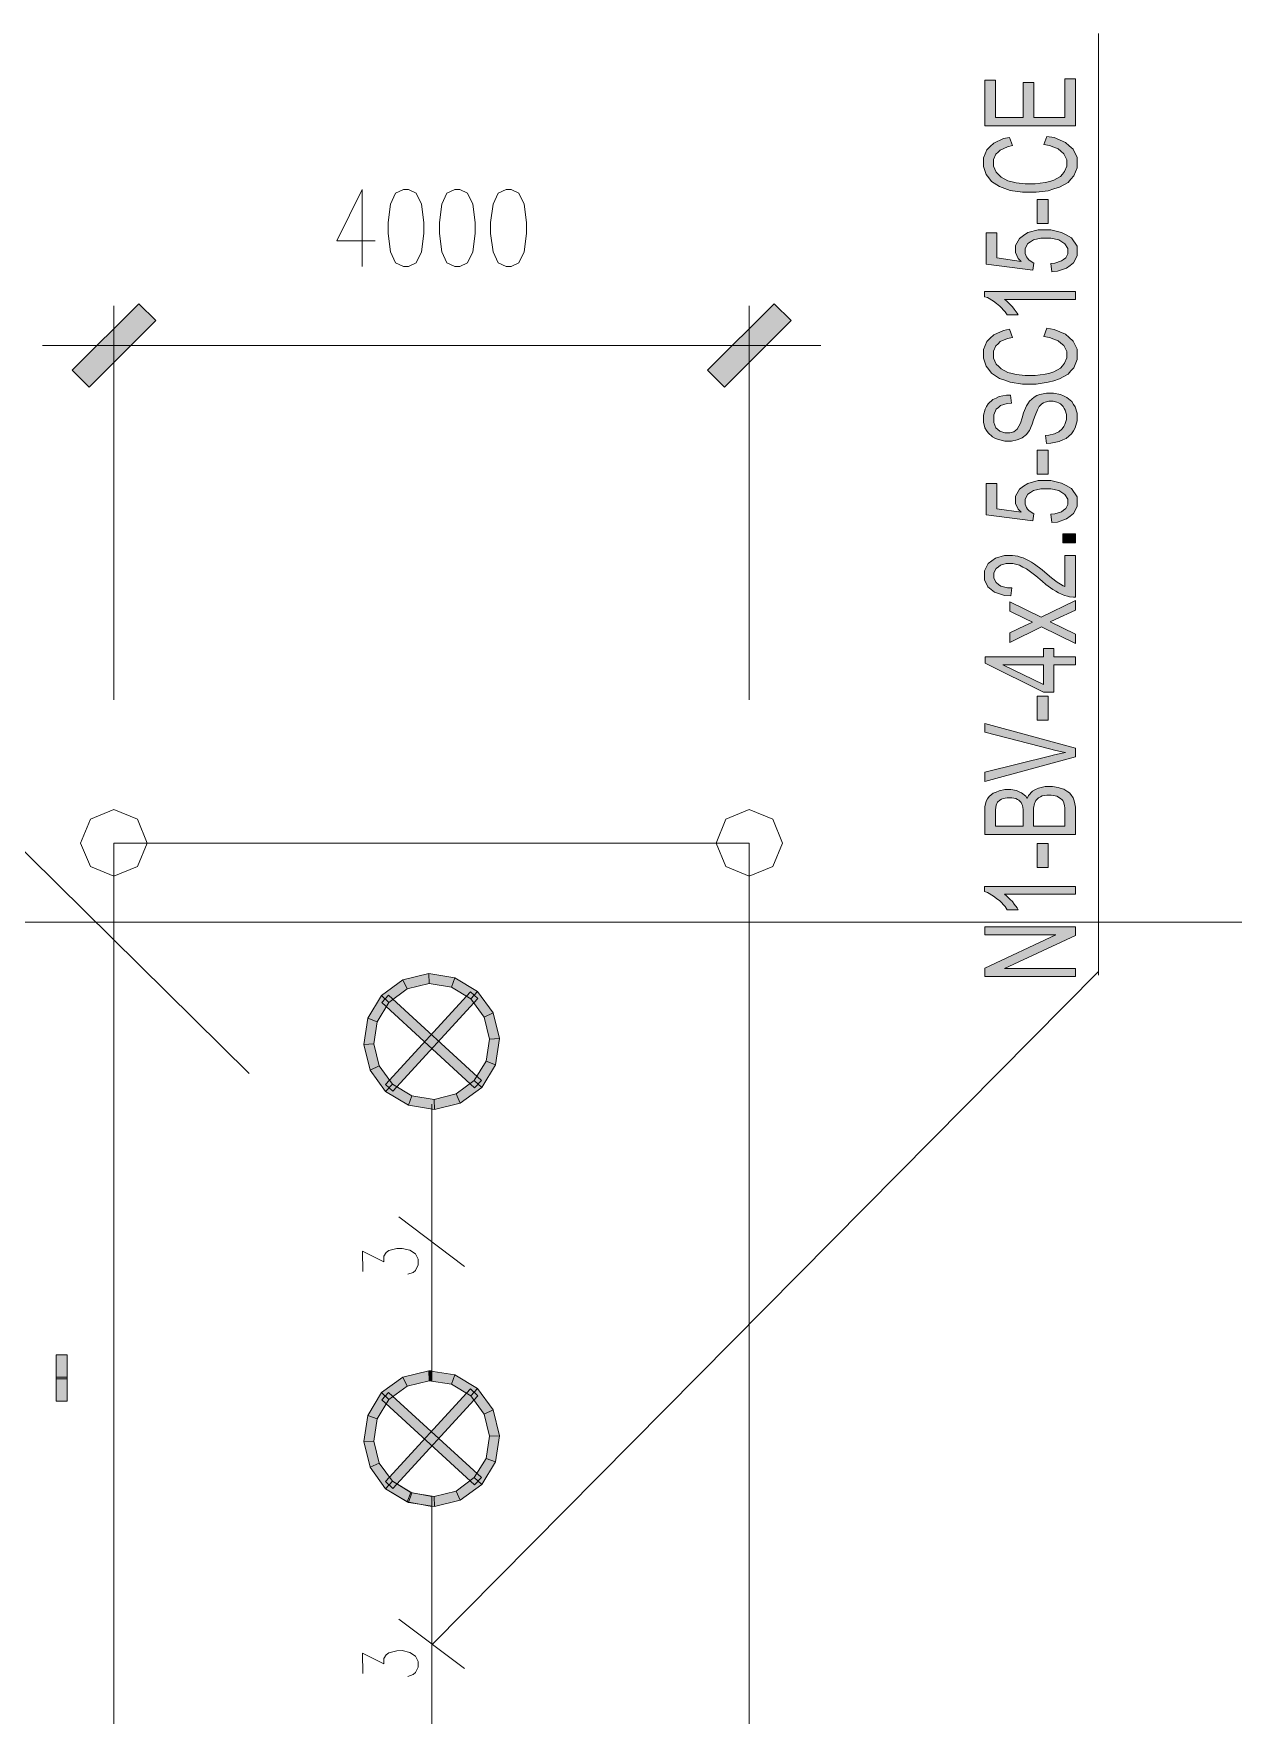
# Model space of a CAD drawing. Header units: millimetres. Extents: x 805 to 6044844, y 120 to 7887884.
# Drawn here: x 5968446 to 5975998, y 7861883 to 7872469 of the extents above; entities that cross this region are included whole.
import ezdxf

# ---------------------------------------------------------------- set-up
doc = ezdxf.new("R2010")
doc.units = ezdxf.units.MM

msp = doc.modelspace()

# ---------------------------------------------------------------- hatches: boundary and pattern name
h = msp.add_hatch(color=0)
h.dxf.hatch_style = 2
h.paths.add_polyline_path([(5975004, 7871888), (5974434, 7871888), (5974434, 7872176), (5974501, 7872176), (5974501, 7871941), (5974676, 7871941), (5974676, 7872162), (5974743, 7872162), (5974743, 7871941), (5974937, 7871941), (5974937, 7872185), (5975004, 7872185)])
h = msp.add_hatch(color=0)
h.dxf.hatch_style = 2
h.paths.add_polyline_path([(5974805, 7871770), (5974823, 7871822), (5974870, 7871814), (5974941, 7871784), (5974965, 7871763), (5974989, 7871741), (5975014, 7871689), (5975014, 7871657), (5975014, 7871625), (5974995, 7871573), (5974976, 7871552), (5974958, 7871532), (5974903, 7871502), (5974868, 7871491), (5974832, 7871480), (5974756, 7871470), (5974715, 7871470), (5974670, 7871470), (5974593, 7871482), (5974560, 7871494), (5974527, 7871506), (5974476, 7871539), (5974459, 7871561), (5974442, 7871583), (5974425, 7871632), (5974425, 7871658), (5974425, 7871688), (5974446, 7871738), (5974468, 7871759), (5974490, 7871779), (5974551, 7871808), (5974590, 7871815), (5974608, 7871764), (5974577, 7871757), (5974531, 7871736), (5974517, 7871723), (5974503, 7871710), (5974489, 7871677), (5974489, 7871657), (5974489, 7871634), (5974505, 7871596), (5974521, 7871580), (5974536, 7871565), (5974579, 7871543), (5974605, 7871537), (5974632, 7871530), (5974687, 7871524), (5974714, 7871524), (5974751, 7871524), (5974814, 7871532), (5974842, 7871539), (5974868, 7871546), (5974909, 7871569), (5974923, 7871585), (5974936, 7871601), (5974949, 7871635), (5974949, 7871653), (5974949, 7871675), (5974931, 7871713), (5974913, 7871728), (5974895, 7871743), (5974841, 7871764)])
h = msp.add_hatch(color=0)
h.dxf.hatch_style = 2
h.paths.add_polyline_path([(5974833, 7871274), (5974763, 7871274), (5974763, 7871424), (5974833, 7871424)])
h = msp.add_hatch(color=0)
h.dxf.hatch_style = 2
h.paths.add_polyline_path([(5974855, 7870970), (5974849, 7871021), (5974875, 7871024), (5974916, 7871038), (5974929, 7871048), (5974943, 7871058), (5974956, 7871083), (5974956, 7871098), (5974956, 7871116), (5974937, 7871146), (5974918, 7871158), (5974899, 7871170), (5974849, 7871182), (5974817, 7871182), (5974787, 7871182), (5974740, 7871171), (5974722, 7871159), (5974705, 7871147), (5974688, 7871116), (5974688, 7871097), (5974688, 7871085), (5974696, 7871064), (5974703, 7871055), (5974711, 7871045), (5974731, 7871030), (5974743, 7871025), (5974735, 7870979), (5974442, 7871018), (5974442, 7871215), (5974509, 7871215), (5974509, 7871057), (5974662, 7871035), (5974644, 7871053), (5974626, 7871091), (5974626, 7871111), (5974626, 7871136), (5974652, 7871180), (5974678, 7871199), (5974704, 7871216), (5974770, 7871234), (5974811, 7871234), (5974850, 7871234), (5974916, 7871218), (5974945, 7871203), (5974979, 7871184), (5975014, 7871131), (5975014, 7871098), (5975014, 7871071), (5974992, 7871026), (5974970, 7871009), (5974948, 7870992), (5974891, 7870973)])
h = msp.add_hatch(color=0)
h.dxf.hatch_style = 2
h.paths.add_polyline_path([(5975004, 7870845), (5975004, 7870795), (5974558, 7870795), (5974570, 7870787), (5974594, 7870764), (5974607, 7870749), (5974618, 7870735), (5974637, 7870709), (5974643, 7870698), (5974575, 7870698), (5974561, 7870718), (5974528, 7870754), (5974508, 7870770), (5974488, 7870785), (5974450, 7870807), (5974432, 7870813), (5974432, 7870845)])
h = msp.add_hatch(color=0)
h.dxf.hatch_style = 2
h.paths.add_polyline_path([(5969109, 7870769), (5969215, 7870663), (5968795, 7870243), (5968689, 7870350)])
h = msp.add_hatch(color=0)
h.dxf.hatch_style = 2
h.paths.add_polyline_path([(5972794, 7870243), (5972688, 7870350), (5973108, 7870769), (5973214, 7870663)])
h = msp.add_hatch(color=0)
h.dxf.hatch_style = 2
h.paths.add_polyline_path([(5974805, 7870563), (5974823, 7870615), (5974870, 7870607), (5974941, 7870577), (5974965, 7870556), (5974989, 7870534), (5975014, 7870482), (5975014, 7870450), (5975014, 7870418), (5974995, 7870366), (5974976, 7870346), (5974958, 7870325), (5974903, 7870295), (5974868, 7870284), (5974832, 7870274), (5974756, 7870263), (5974715, 7870263), (5974670, 7870263), (5974593, 7870275), (5974560, 7870287), (5974527, 7870299), (5974476, 7870332), (5974459, 7870354), (5974442, 7870376), (5974425, 7870425), (5974425, 7870451), (5974425, 7870481), (5974446, 7870531), (5974468, 7870552), (5974490, 7870572), (5974551, 7870601), (5974590, 7870609), (5974608, 7870557), (5974577, 7870550), (5974531, 7870530), (5974517, 7870516), (5974503, 7870503), (5974489, 7870470), (5974489, 7870450), (5974489, 7870427), (5974505, 7870389), (5974521, 7870373), (5974536, 7870358), (5974579, 7870336), (5974605, 7870330), (5974632, 7870324), (5974687, 7870317), (5974714, 7870317), (5974751, 7870317), (5974814, 7870325), (5974842, 7870332), (5974868, 7870339), (5974909, 7870362), (5974923, 7870378), (5974936, 7870394), (5974949, 7870428), (5974949, 7870446), (5974949, 7870468), (5974931, 7870506), (5974913, 7870521), (5974895, 7870536), (5974841, 7870557)])
h = msp.add_hatch(color=0)
h.dxf.hatch_style = 2
h.paths.add_polyline_path([(5974821, 7869889), (5974815, 7869939), (5974836, 7869941), (5974872, 7869949), (5974885, 7869956), (5974899, 7869962), (5974921, 7869982), (5974930, 7869995), (5974938, 7870009), (5974947, 7870040), (5974947, 7870056), (5974947, 7870072), (5974940, 7870098), (5974934, 7870110), (5974927, 7870121), (5974910, 7870139), (5974898, 7870144), (5974887, 7870150), (5974863, 7870155), (5974850, 7870155), (5974836, 7870155), (5974813, 7870150), (5974803, 7870144), (5974793, 7870139), (5974776, 7870121), (5974769, 7870109), (5974765, 7870100), (5974751, 7870065), (5974741, 7870037), (5974732, 7870010), (5974714, 7869971), (5974706, 7869960), (5974695, 7869946), (5974669, 7869925), (5974653, 7869918), (5974637, 7869911), (5974601, 7869904), (5974582, 7869904), (5974560, 7869904), (5974520, 7869913), (5974501, 7869921), (5974482, 7869930), (5974454, 7869955), (5974444, 7869971), (5974434, 7869988), (5974425, 7870024), (5974425, 7870044), (5974425, 7870067), (5974435, 7870105), (5974445, 7870122), (5974455, 7870139), (5974485, 7870165), (5974505, 7870175), (5974525, 7870184), (5974570, 7870193), (5974595, 7870194), (5974601, 7870143), (5974574, 7870141), (5974532, 7870127), (5974519, 7870116), (5974505, 7870104), (5974491, 7870069), (5974491, 7870046), (5974491, 7870022), (5974504, 7869987), (5974516, 7869977), (5974529, 7869966), (5974559, 7869955), (5974576, 7869955), (5974592, 7869955), (5974617, 7869963), (5974627, 7869970), (5974637, 7869978), (5974658, 7870017), (5974668, 7870050), (5974678, 7870082), (5974697, 7870126), (5974704, 7870138), (5974715, 7870155), (5974745, 7870181), (5974762, 7870190), (5974780, 7870198), (5974821, 7870206), (5974843, 7870206), (5974866, 7870206), (5974909, 7870197), (5974929, 7870188), (5974949, 7870179), (5974981, 7870153), (5974991, 7870135), (5975003, 7870119), (5975014, 7870080), (5975014, 7870059), (5975014, 7870032), (5975003, 7869987), (5974991, 7869968), (5974980, 7869950), (5974946, 7869921), (5974924, 7869911), (5974901, 7869901), (5974850, 7869890)])
h = msp.add_hatch(color=0)
h.dxf.hatch_style = 2
h.paths.add_polyline_path([(5974833, 7869696), (5974763, 7869696), (5974763, 7869846), (5974833, 7869846)])
h = msp.add_hatch(color=0)
h.dxf.hatch_style = 2
h.paths.add_polyline_path([(5974855, 7869392), (5974849, 7869443), (5974875, 7869446), (5974916, 7869459), (5974929, 7869469), (5974943, 7869480), (5974956, 7869505), (5974956, 7869520), (5974956, 7869538), (5974937, 7869568), (5974918, 7869580), (5974899, 7869592), (5974849, 7869604), (5974817, 7869604), (5974787, 7869604), (5974740, 7869592), (5974722, 7869580), (5974705, 7869569), (5974688, 7869538), (5974688, 7869519), (5974688, 7869507), (5974696, 7869485), (5974703, 7869476), (5974711, 7869467), (5974731, 7869452), (5974743, 7869446), (5974735, 7869401), (5974442, 7869439), (5974442, 7869637), (5974509, 7869637), (5974509, 7869478), (5974662, 7869457), (5974644, 7869475), (5974626, 7869512), (5974626, 7869532), (5974626, 7869558), (5974652, 7869602), (5974678, 7869620), (5974704, 7869638), (5974770, 7869656), (5974811, 7869656), (5974850, 7869656), (5974916, 7869640), (5974945, 7869624), (5974979, 7869605), (5975014, 7869553), (5975014, 7869520), (5975014, 7869492), (5974992, 7869448), (5974970, 7869431), (5974948, 7869414), (5974891, 7869394)])
h = msp.add_hatch(color=0)
h.dxf.hatch_style = 2
h.paths.add_polyline_path([(5975004, 7869264), (5974924, 7869264), (5974924, 7869320), (5975004, 7869320)])
h = msp.add_hatch(color=0)
h.dxf.hatch_style = 2
h.paths.add_polyline_path([(5974937, 7869184), (5975004, 7869184), (5975004, 7868921), (5974991, 7868921), (5974967, 7868924), (5974955, 7868927), (5974936, 7868932), (5974898, 7868948), (5974880, 7868959), (5974861, 7868970), (5974818, 7869002), (5974794, 7869023), (5974755, 7869055), (5974695, 7869099), (5974673, 7869111), (5974651, 7869122), (5974609, 7869133), (5974589, 7869133), (5974568, 7869133), (5974533, 7869123), (5974519, 7869113), (5974505, 7869102), (5974490, 7869075), (5974490, 7869058), (5974490, 7869041), (5974505, 7869013), (5974520, 7869002), (5974535, 7868991), (5974577, 7868980), (5974604, 7868980), (5974597, 7868930), (5974557, 7868933), (5974495, 7868952), (5974474, 7868969), (5974453, 7868986), (5974432, 7869031), (5974432, 7869059), (5974432, 7869088), (5974455, 7869134), (5974477, 7869151), (5974500, 7869167), (5974557, 7869184), (5974590, 7869184), (5974607, 7869184), (5974641, 7869179), (5974658, 7869174), (5974674, 7869169), (5974709, 7869153), (5974727, 7869141), (5974746, 7869130), (5974795, 7869093), (5974827, 7869066), (5974854, 7869044), (5974889, 7869016), (5974899, 7869009), (5974909, 7869004), (5974927, 7868993), (5974937, 7868989)])
h = msp.add_hatch(color=0)
h.dxf.hatch_style = 2
h.paths.add_polyline_path([(5975004, 7868629), (5974790, 7868735), (5974591, 7868637), (5974591, 7868698), (5974688, 7868744), (5974702, 7868750), (5974725, 7868760), (5974733, 7868764), (5974721, 7868770), (5974699, 7868780), (5974689, 7868785), (5974591, 7868833), (5974591, 7868892), (5974789, 7868795), (5975004, 7868900), (5975004, 7868840), (5974876, 7868780), (5974845, 7868766), (5975004, 7868689)])
h = msp.add_hatch(color=0)
h.paths.add_polyline_path([(5975004, 7868496), (5974868, 7868496), (5974868, 7868324), (5974804, 7868324), (5974435, 7868505), (5974435, 7868545), (5974804, 7868545), (5974804, 7868599), (5974868, 7868599), (5974868, 7868545), (5975004, 7868545)])
h.paths.add_polyline_path([(5974804, 7868496), (5974547, 7868496), (5974804, 7868371)])
h = msp.add_hatch(color=0)
h.dxf.hatch_style = 2
h.paths.add_polyline_path([(5974833, 7868148), (5974763, 7868148), (5974763, 7868298), (5974833, 7868298)])
h = msp.add_hatch(color=0)
h.dxf.hatch_style = 2
h.paths.add_polyline_path([(5975004, 7867916), (5974434, 7867762), (5974434, 7867819), (5974849, 7867922), (5974873, 7867929), (5974920, 7867939), (5974942, 7867943), (5974918, 7867948), (5974872, 7867959), (5974849, 7867965), (5974434, 7868072), (5974434, 7868126), (5975004, 7867970)])
h = msp.add_hatch(color=0)
h.paths.add_polyline_path([(5975004, 7867428), (5974434, 7867428), (5974434, 7867578), (5974434, 7867601), (5974443, 7867638), (5974451, 7867652), (5974460, 7867666), (5974487, 7867687), (5974505, 7867695), (5974523, 7867703), (5974560, 7867711), (5974580, 7867711), (5974598, 7867711), (5974633, 7867704), (5974649, 7867697), (5974665, 7867690), (5974691, 7867669), (5974701, 7867655), (5974709, 7867673), (5974734, 7867700), (5974753, 7867710), (5974771, 7867720), (5974814, 7867729), (5974839, 7867729), (5974859, 7867729), (5974896, 7867724), (5974914, 7867718), (5974931, 7867712), (5974957, 7867697), (5974967, 7867689), (5974976, 7867680), (5974990, 7867658), (5974995, 7867645), (5974999, 7867632), (5975004, 7867600), (5975004, 7867581)])
h.paths.add_polyline_path([(5974937, 7867481), (5974937, 7867581), (5974937, 7867594), (5974936, 7867611), (5974934, 7867617), (5974932, 7867626), (5974924, 7867641), (5974918, 7867647), (5974913, 7867653), (5974897, 7867663), (5974887, 7867668), (5974876, 7867671), (5974852, 7867675), (5974839, 7867675), (5974823, 7867675), (5974795, 7867670), (5974784, 7867664), (5974772, 7867658), (5974755, 7867642), (5974750, 7867632), (5974746, 7867622), (5974741, 7867593), (5974741, 7867574), (5974741, 7867481)])
h.paths.add_polyline_path([(5974674, 7867481), (5974674, 7867567), (5974674, 7867585), (5974670, 7867610), (5974667, 7867618), (5974663, 7867628), (5974648, 7867643), (5974639, 7867648), (5974629, 7867654), (5974604, 7867659), (5974589, 7867659), (5974575, 7867659), (5974550, 7867654), (5974539, 7867649), (5974528, 7867644), (5974513, 7867631), (5974509, 7867622), (5974506, 7867613), (5974501, 7867582), (5974501, 7867561), (5974501, 7867481)])
h = msp.add_hatch(color=0)
h.dxf.hatch_style = 2
h.paths.add_polyline_path([(5974833, 7867220), (5974763, 7867220), (5974763, 7867370), (5974833, 7867370)])
h = msp.add_hatch(color=0)
h.dxf.hatch_style = 2
h.paths.add_polyline_path([(5975004, 7867100), (5975004, 7867051), (5974558, 7867051), (5974570, 7867042), (5974594, 7867019), (5974607, 7867005), (5974618, 7866990), (5974637, 7866965), (5974643, 7866953), (5974575, 7866953), (5974561, 7866974), (5974528, 7867010), (5974508, 7867025), (5974488, 7867040), (5974450, 7867062), (5974432, 7867068), (5974432, 7867100)])
h = msp.add_hatch(color=0)
h.dxf.hatch_style = 2
h.paths.add_polyline_path([(5975004, 7866533), (5974434, 7866533), (5974434, 7866587), (5974881, 7866796), (5974434, 7866796), (5974434, 7866847), (5975004, 7866847), (5975004, 7866792), (5974557, 7866584), (5975004, 7866584)])
h = msp.add_hatch(color=0)
h.dxf.hatch_style = 2
h.paths.add_polyline_path([(5970771, 7866512), (5970636, 7866413), (5970683, 7866371), (5970798, 7866455)])
h = msp.add_hatch(color=0)
h.dxf.hatch_style = 2
h.paths.add_polyline_path([(5970933, 7866552), (5970771, 7866512), (5970798, 7866455), (5970936, 7866489)])
h = msp.add_hatch(color=0)
h.dxf.hatch_style = 2
h.paths.add_polyline_path([(5971098, 7866526), (5970933, 7866552), (5970936, 7866489), (5971076, 7866467)])
h = msp.add_hatch(color=0)
h.dxf.hatch_style = 2
h.paths.add_polyline_path([(5971240, 7866440), (5971098, 7866526), (5971076, 7866467), (5971198, 7866393)])
h = msp.add_hatch(color=0)
h.dxf.hatch_style = 2
h.paths.add_polyline_path([(5970636, 7866413), (5970550, 7866271), (5970609, 7866249), (5970683, 7866371)])
h = msp.add_hatch(color=0)
h.dxf.hatch_style = 2
h.paths.add_polyline_path([(5970638, 7866369), (5970681, 7866416), (5971265, 7865880), (5971222, 7865833)])
h = msp.add_hatch(color=0)
h.dxf.hatch_style = 2
h.paths.add_polyline_path([(5970708, 7865811), (5970661, 7865854), (5971196, 7866438), (5971243, 7866395)])
h = msp.add_hatch(color=0)
h.dxf.hatch_style = 2
h.paths.add_polyline_path([(5971339, 7866305), (5971240, 7866440), (5971198, 7866393), (5971282, 7866278)])
h = msp.add_hatch(color=0)
h.dxf.hatch_style = 2
h.paths.add_polyline_path([(5970550, 7866271), (5970525, 7866106), (5970588, 7866109), (5970609, 7866249)])
h = msp.add_hatch(color=0)
h.dxf.hatch_style = 2
h.paths.add_polyline_path([(5971379, 7866143), (5971339, 7866305), (5971282, 7866278), (5971316, 7866140)])
h = msp.add_hatch(color=0)
h.dxf.hatch_style = 2
h.paths.add_polyline_path([(5971354, 7865978), (5971379, 7866143), (5971316, 7866140), (5971294, 7866000)])
h = msp.add_hatch(color=0)
h.dxf.hatch_style = 2
h.paths.add_polyline_path([(5970525, 7866106), (5970564, 7865944), (5970621, 7865971), (5970588, 7866109)])
h = msp.add_hatch(color=0)
h.dxf.hatch_style = 2
h.paths.add_polyline_path([(5970564, 7865944), (5970662, 7865809), (5970705, 7865856), (5970621, 7865971)])
h = msp.add_hatch(color=0)
h.dxf.hatch_style = 2
h.paths.add_polyline_path([(5971267, 7865835), (5971354, 7865978), (5971294, 7866000), (5971220, 7865878)])
h = msp.add_hatch(color=0)
h.dxf.hatch_style = 2
h.paths.add_polyline_path([(5970662, 7865809), (5970805, 7865723), (5970827, 7865782), (5970705, 7865856)])
h = msp.add_hatch(color=0)
h.dxf.hatch_style = 2
h.paths.add_polyline_path([(5971132, 7865737), (5971267, 7865835), (5971220, 7865878), (5971106, 7865794)])
h = msp.add_hatch(color=0)
h.dxf.hatch_style = 2
h.paths.add_polyline_path([(5970805, 7865723), (5970970, 7865697), (5970967, 7865760), (5970827, 7865782)])
h = msp.add_hatch(color=0)
h.dxf.hatch_style = 2
h.paths.add_polyline_path([(5970970, 7865697), (5971132, 7865737), (5971106, 7865794), (5970967, 7865760)])
h = msp.add_hatch(color=0)
h.dxf.hatch_style = 2
h.paths.add_polyline_path([(5968658, 7864002), (5968588, 7864002), (5968588, 7864152), (5968658, 7864152)])
h = msp.add_hatch(color=0)
h.dxf.hatch_style = 2
h.paths.add_polyline_path([(5970933, 7864052), (5970771, 7864012), (5970798, 7863955), (5970936, 7863989)])
h = msp.add_hatch(color=0)
h.dxf.hatch_style = 2
h.paths.add_polyline_path([(5970933, 7864052), (5970771, 7864012), (5970798, 7863955), (5970936, 7863989)])
h = msp.add_hatch(color=0)
h.dxf.hatch_style = 2
h.paths.add_polyline_path([(5970951, 7864053), (5970933, 7864052), (5970936, 7863989), (5970952, 7863989)])
h = msp.add_hatch(color=0)
h.dxf.hatch_style = 2
h.paths.add_polyline_path([(5971098, 7864027), (5970933, 7864052), (5970936, 7863989), (5971076, 7863967)])
h = msp.add_hatch(color=0)
h.dxf.hatch_style = 2
h.paths.add_polyline_path([(5971240, 7863940), (5971098, 7864027), (5971076, 7863967), (5971198, 7863893)])
h = msp.add_hatch(color=0)
h.dxf.hatch_style = 2
h.paths.add_polyline_path([(5968658, 7863861), (5968588, 7863861), (5968588, 7864012), (5968658, 7864012)])
h = msp.add_hatch(color=0)
h.dxf.hatch_style = 2
h.paths.add_polyline_path([(5970771, 7864012), (5970636, 7863914), (5970683, 7863871), (5970798, 7863955)])
h = msp.add_hatch(color=0)
h.dxf.hatch_style = 2
h.paths.add_polyline_path([(5970771, 7864012), (5970636, 7863914), (5970683, 7863871), (5970798, 7863955)])
h = msp.add_hatch(color=0)
h.dxf.hatch_style = 2
h.paths.add_polyline_path([(5970708, 7863311), (5970661, 7863354), (5971196, 7863938), (5971243, 7863895)])
h = msp.add_hatch(color=0)
h.dxf.hatch_style = 2
h.paths.add_polyline_path([(5971339, 7863805), (5971240, 7863940), (5971198, 7863893), (5971282, 7863778)])
h = msp.add_hatch(color=0)
h.dxf.hatch_style = 2
h.paths.add_polyline_path([(5970636, 7863914), (5970550, 7863771), (5970609, 7863749), (5970683, 7863871)])
h = msp.add_hatch(color=0)
h.dxf.hatch_style = 2
h.paths.add_polyline_path([(5970636, 7863914), (5970550, 7863771), (5970609, 7863749), (5970683, 7863871)])
h = msp.add_hatch(color=0)
h.dxf.hatch_style = 2
h.paths.add_polyline_path([(5970638, 7863869), (5970681, 7863916), (5971265, 7863380), (5971222, 7863333)])
h = msp.add_hatch(color=0)
h.dxf.hatch_style = 2
h.paths.add_polyline_path([(5970550, 7863771), (5970525, 7863606), (5970588, 7863609), (5970609, 7863749)])
h = msp.add_hatch(color=0)
h.dxf.hatch_style = 2
h.paths.add_polyline_path([(5970550, 7863771), (5970525, 7863606), (5970588, 7863609), (5970609, 7863749)])
h = msp.add_hatch(color=0)
h.dxf.hatch_style = 2
h.paths.add_polyline_path([(5971379, 7863643), (5971339, 7863805), (5971282, 7863778), (5971316, 7863640)])
h = msp.add_hatch(color=0)
h.dxf.hatch_style = 2
h.paths.add_polyline_path([(5970525, 7863606), (5970564, 7863444), (5970621, 7863471), (5970588, 7863609)])
h = msp.add_hatch(color=0)
h.dxf.hatch_style = 2
h.paths.add_polyline_path([(5970525, 7863606), (5970564, 7863444), (5970621, 7863471), (5970588, 7863609)])
h = msp.add_hatch(color=0)
h.dxf.hatch_style = 2
h.paths.add_polyline_path([(5971354, 7863478), (5971379, 7863643), (5971316, 7863640), (5971294, 7863500)])
h = msp.add_hatch(color=0)
h.dxf.hatch_style = 2
h.paths.add_polyline_path([(5971267, 7863336), (5971354, 7863478), (5971294, 7863500), (5971220, 7863379)])
h = msp.add_hatch(color=0)
h.dxf.hatch_style = 2
h.paths.add_polyline_path([(5970564, 7863444), (5970662, 7863309), (5970705, 7863356), (5970621, 7863471)])
h = msp.add_hatch(color=0)
h.dxf.hatch_style = 2
h.paths.add_polyline_path([(5970564, 7863444), (5970662, 7863309), (5970705, 7863356), (5970621, 7863471)])
h = msp.add_hatch(color=0)
h.dxf.hatch_style = 2
h.paths.add_polyline_path([(5970662, 7863309), (5970797, 7863226), (5970820, 7863285), (5970705, 7863356)])
h = msp.add_hatch(color=0)
h.dxf.hatch_style = 2
h.paths.add_polyline_path([(5970662, 7863309), (5970805, 7863223), (5970827, 7863283), (5970705, 7863356)])
h = msp.add_hatch(color=0)
h.dxf.hatch_style = 2
h.paths.add_polyline_path([(5970797, 7863226), (5970952, 7863197), (5970952, 7863261), (5970820, 7863285)])
h = msp.add_hatch(color=0)
h.dxf.hatch_style = 2
h.paths.add_polyline_path([(5970805, 7863223), (5970970, 7863197), (5970967, 7863261), (5970827, 7863283)])
h = msp.add_hatch(color=0)
h.dxf.hatch_style = 2
h.paths.add_polyline_path([(5970970, 7863197), (5971132, 7863237), (5971106, 7863294), (5970967, 7863261)])
h = msp.add_hatch(color=0)
h.dxf.hatch_style = 2
h.paths.add_polyline_path([(5971132, 7863237), (5971267, 7863336), (5971220, 7863379), (5971106, 7863294)])

# ---------------------------------------------------------------- linework, layer by layer
at = {"color": 0, "lineweight": 0}
for points in [[(5975149, 7866541), (5975149, 7872469)], [(5970515, 7871487), (5970354, 7871164), (5970596, 7871164)], [(5970515, 7871487), (5970515, 7871003)], [(5968952, 7868275), (5968952, 7870756)], [(5972951, 7868275), (5972951, 7870756)], [(5969402, 7870506), (5968502, 7870506)], [(5968955, 7870506), (5972948, 7870506)], [(5972501, 7870506), (5973401, 7870506)], [(5966863, 7868824), (5969803, 7865924)], [(5968952, 7857375), (5968952, 7867374)], [(5968952, 7867374), (5972951, 7867374)], [(5972951, 7867374), (5972951, 7857375)], [(5966879, 7866875), (5977743, 7866875)], [(5975149, 7866565), (5970952, 7862327)], [(5970952, 7864021), (5970952, 7865729)], [(5970745, 7865021), (5971158, 7864709)], [(5970519, 7864677), (5970517, 7864805), (5970651, 7864738), (5970650, 7864773), (5970666, 7864796), (5970683, 7864808), (5970732, 7864821), (5970766, 7864821), (5970815, 7864810), (5970849, 7864788), (5970866, 7864754), (5970867, 7864719), (5970851, 7864683), (5970835, 7864671), (5970801, 7864659)], [(5970952, 7861457), (5970952, 7863229)], [(5970745, 7862489), (5971158, 7862177)], [(5970519, 7862146), (5970517, 7862274), (5970651, 7862206), (5970650, 7862241), (5970666, 7862264), (5970683, 7862277), (5970732, 7862289), (5970766, 7862290), (5970815, 7862279), (5970849, 7862256), (5970866, 7862221), (5970867, 7862187), (5970851, 7862152), (5970835, 7862140), (5970801, 7862128)]]:
    msp.add_lwpolyline(points, dxfattribs=at)
for points in [[(5975004, 7871888), (5974434, 7871888), (5974434, 7872176), (5974501, 7872176), (5974501, 7871941), (5974676, 7871941), (5974676, 7872162), (5974743, 7872162), (5974743, 7871941), (5974937, 7871941), (5974937, 7872185), (5975004, 7872185)], [(5974805, 7871770), (5974823, 7871822), (5974870, 7871814), (5974941, 7871784), (5974965, 7871763), (5974989, 7871741), (5975014, 7871689), (5975014, 7871657), (5975014, 7871625), (5974995, 7871573), (5974976, 7871552), (5974958, 7871532), (5974903, 7871502), (5974868, 7871491), (5974832, 7871480), (5974756, 7871470), (5974715, 7871470), (5974670, 7871470), (5974593, 7871482), (5974560, 7871494), (5974527, 7871506), (5974476, 7871539), (5974459, 7871561), (5974442, 7871583), (5974425, 7871632), (5974425, 7871658), (5974425, 7871688), (5974446, 7871738), (5974468, 7871759), (5974490, 7871779), (5974551, 7871808), (5974590, 7871815), (5974608, 7871764), (5974577, 7871757), (5974531, 7871736), (5974517, 7871723), (5974503, 7871710), (5974489, 7871677), (5974489, 7871657), (5974489, 7871634), (5974505, 7871596), (5974521, 7871580), (5974536, 7871565), (5974579, 7871543), (5974605, 7871537), (5974632, 7871530), (5974687, 7871524), (5974714, 7871524), (5974751, 7871524), (5974814, 7871532), (5974842, 7871539), (5974868, 7871546), (5974909, 7871569), (5974923, 7871585), (5974936, 7871601), (5974949, 7871635), (5974949, 7871653), (5974949, 7871675), (5974931, 7871713), (5974913, 7871728), (5974895, 7871743), (5974841, 7871764)], [(5970774, 7871487), (5970725, 7871464), (5970693, 7871395), (5970677, 7871280), (5970677, 7871210), (5970693, 7871095), (5970725, 7871026), (5970774, 7871003), (5970806, 7871003), (5970855, 7871026), (5970887, 7871095), (5970903, 7871210), (5970903, 7871280), (5970887, 7871395), (5970855, 7871464), (5970806, 7871487)], [(5971097, 7871487), (5971048, 7871464), (5971016, 7871395), (5971000, 7871280), (5971000, 7871210), (5971016, 7871095), (5971048, 7871026), (5971097, 7871003), (5971129, 7871003), (5971178, 7871026), (5971210, 7871095), (5971226, 7871210), (5971226, 7871280), (5971210, 7871395), (5971178, 7871464), (5971129, 7871487)], [(5971420, 7871487), (5971371, 7871464), (5971339, 7871395), (5971323, 7871280), (5971323, 7871210), (5971339, 7871095), (5971371, 7871026), (5971420, 7871003), (5971452, 7871003), (5971501, 7871026), (5971533, 7871095), (5971549, 7871210), (5971549, 7871280), (5971533, 7871395), (5971501, 7871464), (5971452, 7871487)], [(5974833, 7871274), (5974763, 7871274), (5974763, 7871424), (5974833, 7871424)], [(5974855, 7870970), (5974849, 7871021), (5974875, 7871024), (5974916, 7871038), (5974929, 7871048), (5974943, 7871058), (5974956, 7871083), (5974956, 7871098), (5974956, 7871116), (5974937, 7871146), (5974918, 7871158), (5974899, 7871170), (5974849, 7871182), (5974817, 7871182), (5974787, 7871182), (5974740, 7871171), (5974722, 7871159), (5974705, 7871147), (5974688, 7871116), (5974688, 7871097), (5974688, 7871085), (5974696, 7871064), (5974703, 7871055), (5974711, 7871045), (5974731, 7871030), (5974743, 7871025), (5974735, 7870979), (5974442, 7871018), (5974442, 7871215), (5974509, 7871215), (5974509, 7871057), (5974662, 7871035), (5974644, 7871053), (5974626, 7871091), (5974626, 7871111), (5974626, 7871136), (5974652, 7871180), (5974678, 7871199), (5974704, 7871216), (5974770, 7871234), (5974811, 7871234), (5974850, 7871234), (5974916, 7871218), (5974945, 7871203), (5974979, 7871184), (5975014, 7871131), (5975014, 7871098), (5975014, 7871071), (5974992, 7871026), (5974970, 7871009), (5974948, 7870992), (5974891, 7870973)], [(5975004, 7870845), (5975004, 7870795), (5974558, 7870795), (5974570, 7870787), (5974594, 7870764), (5974607, 7870749), (5974618, 7870735), (5974637, 7870709), (5974643, 7870698), (5974575, 7870698), (5974561, 7870718), (5974528, 7870754), (5974508, 7870770), (5974488, 7870785), (5974450, 7870807), (5974432, 7870813), (5974432, 7870845)], [(5969109, 7870769), (5969215, 7870663), (5968795, 7870243), (5968689, 7870350)], [(5972794, 7870243), (5972688, 7870350), (5973108, 7870769), (5973214, 7870663)], [(5974805, 7870563), (5974823, 7870615), (5974870, 7870607), (5974941, 7870577), (5974965, 7870556), (5974989, 7870534), (5975014, 7870482), (5975014, 7870450), (5975014, 7870418), (5974995, 7870366), (5974976, 7870346), (5974958, 7870325), (5974903, 7870295), (5974868, 7870284), (5974832, 7870274), (5974756, 7870263), (5974715, 7870263), (5974670, 7870263), (5974593, 7870275), (5974560, 7870287), (5974527, 7870299), (5974476, 7870332), (5974459, 7870354), (5974442, 7870376), (5974425, 7870425), (5974425, 7870451), (5974425, 7870481), (5974446, 7870531), (5974468, 7870552), (5974490, 7870572), (5974551, 7870601), (5974590, 7870609), (5974608, 7870557), (5974577, 7870550), (5974531, 7870530), (5974517, 7870516), (5974503, 7870503), (5974489, 7870470), (5974489, 7870450), (5974489, 7870427), (5974505, 7870389), (5974521, 7870373), (5974536, 7870358), (5974579, 7870336), (5974605, 7870330), (5974632, 7870324), (5974687, 7870317), (5974714, 7870317), (5974751, 7870317), (5974814, 7870325), (5974842, 7870332), (5974868, 7870339), (5974909, 7870362), (5974923, 7870378), (5974936, 7870394), (5974949, 7870428), (5974949, 7870446), (5974949, 7870468), (5974931, 7870506), (5974913, 7870521), (5974895, 7870536), (5974841, 7870557)], [(5974821, 7869889), (5974815, 7869939), (5974836, 7869941), (5974872, 7869949), (5974885, 7869956), (5974899, 7869962), (5974921, 7869982), (5974930, 7869995), (5974938, 7870009), (5974947, 7870040), (5974947, 7870056), (5974947, 7870072), (5974940, 7870098), (5974934, 7870110), (5974927, 7870121), (5974910, 7870139), (5974898, 7870144), (5974887, 7870150), (5974863, 7870155), (5974850, 7870155), (5974836, 7870155), (5974813, 7870150), (5974803, 7870144), (5974793, 7870139), (5974776, 7870121), (5974769, 7870109), (5974765, 7870100), (5974751, 7870065), (5974741, 7870037), (5974732, 7870010), (5974714, 7869971), (5974706, 7869960), (5974695, 7869946), (5974669, 7869925), (5974653, 7869918), (5974637, 7869911), (5974601, 7869904), (5974582, 7869904), (5974560, 7869904), (5974520, 7869913), (5974501, 7869921), (5974482, 7869930), (5974454, 7869955), (5974444, 7869971), (5974434, 7869988), (5974425, 7870024), (5974425, 7870044), (5974425, 7870067), (5974435, 7870105), (5974445, 7870122), (5974455, 7870139), (5974485, 7870165), (5974505, 7870175), (5974525, 7870184), (5974570, 7870193), (5974595, 7870194), (5974601, 7870143), (5974574, 7870141), (5974532, 7870127), (5974519, 7870116), (5974505, 7870104), (5974491, 7870069), (5974491, 7870046), (5974491, 7870022), (5974504, 7869987), (5974516, 7869977), (5974529, 7869966), (5974559, 7869955), (5974576, 7869955), (5974592, 7869955), (5974617, 7869963), (5974627, 7869970), (5974637, 7869978), (5974658, 7870017), (5974668, 7870050), (5974678, 7870082), (5974697, 7870126), (5974704, 7870138), (5974715, 7870155), (5974745, 7870181), (5974762, 7870190), (5974780, 7870198), (5974821, 7870206), (5974843, 7870206), (5974866, 7870206), (5974909, 7870197), (5974929, 7870188), (5974949, 7870179), (5974981, 7870153), (5974991, 7870135), (5975003, 7870119), (5975014, 7870080), (5975014, 7870059), (5975014, 7870032), (5975003, 7869987), (5974991, 7869968), (5974980, 7869950), (5974946, 7869921), (5974924, 7869911), (5974901, 7869901), (5974850, 7869890)], [(5974833, 7869696), (5974763, 7869696), (5974763, 7869846), (5974833, 7869846)], [(5974855, 7869392), (5974849, 7869443), (5974875, 7869446), (5974916, 7869459), (5974929, 7869469), (5974943, 7869480), (5974956, 7869505), (5974956, 7869520), (5974956, 7869538), (5974937, 7869568), (5974918, 7869580), (5974899, 7869592), (5974849, 7869604), (5974817, 7869604), (5974787, 7869604), (5974740, 7869592), (5974722, 7869580), (5974705, 7869569), (5974688, 7869538), (5974688, 7869519), (5974688, 7869507), (5974696, 7869485), (5974703, 7869476), (5974711, 7869467), (5974731, 7869452), (5974743, 7869446), (5974735, 7869401), (5974442, 7869439), (5974442, 7869637), (5974509, 7869637), (5974509, 7869478), (5974662, 7869457), (5974644, 7869475), (5974626, 7869512), (5974626, 7869532), (5974626, 7869558), (5974652, 7869602), (5974678, 7869620), (5974704, 7869638), (5974770, 7869656), (5974811, 7869656), (5974850, 7869656), (5974916, 7869640), (5974945, 7869624), (5974979, 7869605), (5975014, 7869553), (5975014, 7869520), (5975014, 7869492), (5974992, 7869448), (5974970, 7869431), (5974948, 7869414), (5974891, 7869394)], [(5975004, 7869264), (5974924, 7869264), (5974924, 7869320), (5975004, 7869320)], [(5974937, 7869184), (5975004, 7869184), (5975004, 7868921), (5974991, 7868921), (5974967, 7868924), (5974955, 7868927), (5974936, 7868932), (5974898, 7868948), (5974880, 7868959), (5974861, 7868970), (5974818, 7869002), (5974794, 7869023), (5974755, 7869055), (5974695, 7869099), (5974673, 7869111), (5974651, 7869122), (5974609, 7869133), (5974589, 7869133), (5974568, 7869133), (5974533, 7869123), (5974519, 7869113), (5974505, 7869102), (5974490, 7869075), (5974490, 7869058), (5974490, 7869041), (5974505, 7869013), (5974520, 7869002), (5974535, 7868991), (5974577, 7868980), (5974604, 7868980), (5974597, 7868930), (5974557, 7868933), (5974495, 7868952), (5974474, 7868969), (5974453, 7868986), (5974432, 7869031), (5974432, 7869059), (5974432, 7869088), (5974455, 7869134), (5974477, 7869151), (5974500, 7869167), (5974557, 7869184), (5974590, 7869184), (5974607, 7869184), (5974641, 7869179), (5974658, 7869174), (5974674, 7869169), (5974709, 7869153), (5974727, 7869141), (5974746, 7869130), (5974795, 7869093), (5974827, 7869066), (5974854, 7869044), (5974889, 7869016), (5974899, 7869009), (5974909, 7869004), (5974927, 7868993), (5974937, 7868989)], [(5975004, 7868629), (5974790, 7868735), (5974591, 7868637), (5974591, 7868698), (5974688, 7868744), (5974702, 7868750), (5974725, 7868760), (5974733, 7868764), (5974721, 7868770), (5974699, 7868780), (5974689, 7868785), (5974591, 7868833), (5974591, 7868892), (5974789, 7868795), (5975004, 7868900), (5975004, 7868840), (5974876, 7868780), (5974845, 7868766), (5975004, 7868689)], [(5975004, 7868496), (5974868, 7868496), (5974868, 7868324), (5974804, 7868324), (5974435, 7868505), (5974435, 7868545), (5974804, 7868545), (5974804, 7868599), (5974868, 7868599), (5974868, 7868545), (5975004, 7868545)], [(5974804, 7868496), (5974547, 7868496), (5974804, 7868371)], [(5974833, 7868148), (5974763, 7868148), (5974763, 7868298), (5974833, 7868298)], [(5975004, 7867916), (5974434, 7867762), (5974434, 7867819), (5974849, 7867922), (5974873, 7867929), (5974920, 7867939), (5974942, 7867943), (5974918, 7867948), (5974872, 7867959), (5974849, 7867965), (5974434, 7868072), (5974434, 7868126), (5975004, 7867970)], [(5975004, 7867428), (5974434, 7867428), (5974434, 7867578), (5974434, 7867601), (5974443, 7867638), (5974451, 7867652), (5974460, 7867666), (5974487, 7867687), (5974505, 7867695), (5974523, 7867703), (5974560, 7867711), (5974580, 7867711), (5974598, 7867711), (5974633, 7867704), (5974649, 7867697), (5974665, 7867690), (5974691, 7867669), (5974701, 7867655), (5974709, 7867673), (5974734, 7867700), (5974753, 7867710), (5974771, 7867720), (5974814, 7867729), (5974839, 7867729), (5974859, 7867729), (5974896, 7867724), (5974914, 7867718), (5974931, 7867712), (5974957, 7867697), (5974967, 7867689), (5974976, 7867680), (5974990, 7867658), (5974995, 7867645), (5974999, 7867632), (5975004, 7867600), (5975004, 7867581)], [(5974674, 7867481), (5974674, 7867567), (5974674, 7867585), (5974670, 7867610), (5974667, 7867618), (5974663, 7867628), (5974648, 7867643), (5974639, 7867648), (5974629, 7867654), (5974604, 7867659), (5974589, 7867659), (5974575, 7867659), (5974550, 7867654), (5974539, 7867649), (5974528, 7867644), (5974513, 7867631), (5974509, 7867622), (5974506, 7867613), (5974501, 7867582), (5974501, 7867561), (5974501, 7867481)], [(5974937, 7867481), (5974937, 7867581), (5974937, 7867594), (5974936, 7867611), (5974934, 7867617), (5974932, 7867626), (5974924, 7867641), (5974918, 7867647), (5974913, 7867653), (5974897, 7867663), (5974887, 7867668), (5974876, 7867671), (5974852, 7867675), (5974839, 7867675), (5974823, 7867675), (5974795, 7867670), (5974784, 7867664), (5974772, 7867658), (5974755, 7867642), (5974750, 7867632), (5974746, 7867622), (5974741, 7867593), (5974741, 7867574), (5974741, 7867481)], [(5968742, 7867374), (5968804, 7867523), (5968952, 7867584), (5969100, 7867523), (5969161, 7867374), (5969100, 7867226), (5968952, 7867165), (5968804, 7867226)], [(5972742, 7867374), (5972803, 7867523), (5972951, 7867584), (5973100, 7867523), (5973161, 7867374), (5973100, 7867226), (5972951, 7867165), (5972803, 7867226)], [(5974833, 7867220), (5974763, 7867220), (5974763, 7867370), (5974833, 7867370)], [(5975004, 7867100), (5975004, 7867051), (5974558, 7867051), (5974570, 7867042), (5974594, 7867019), (5974607, 7867005), (5974618, 7866990), (5974637, 7866965), (5974643, 7866953), (5974575, 7866953), (5974561, 7866974), (5974528, 7867010), (5974508, 7867025), (5974488, 7867040), (5974450, 7867062), (5974432, 7867068), (5974432, 7867100)], [(5975004, 7866533), (5974434, 7866533), (5974434, 7866587), (5974881, 7866796), (5974434, 7866796), (5974434, 7866847), (5975004, 7866847), (5975004, 7866792), (5974557, 7866584), (5975004, 7866584)], [(5970771, 7866512), (5970636, 7866413), (5970683, 7866371), (5970798, 7866455)], [(5970933, 7866552), (5970771, 7866512), (5970798, 7866455), (5970936, 7866489)], [(5971098, 7866526), (5970933, 7866552), (5970936, 7866489), (5971076, 7866467)], [(5971240, 7866440), (5971098, 7866526), (5971076, 7866467), (5971198, 7866393)], [(5970636, 7866413), (5970550, 7866271), (5970609, 7866249), (5970683, 7866371)], [(5970638, 7866369), (5970681, 7866416), (5971265, 7865880), (5971222, 7865833)], [(5970708, 7865811), (5970661, 7865854), (5971196, 7866438), (5971243, 7866395)], [(5971339, 7866305), (5971240, 7866440), (5971198, 7866393), (5971282, 7866278)], [(5970550, 7866271), (5970525, 7866106), (5970588, 7866109), (5970609, 7866249)], [(5971379, 7866143), (5971339, 7866305), (5971282, 7866278), (5971316, 7866140)], [(5971354, 7865978), (5971379, 7866143), (5971316, 7866140), (5971294, 7866000)], [(5970525, 7866106), (5970564, 7865944), (5970621, 7865971), (5970588, 7866109)], [(5970564, 7865944), (5970662, 7865809), (5970705, 7865856), (5970621, 7865971)], [(5971267, 7865835), (5971354, 7865978), (5971294, 7866000), (5971220, 7865878)], [(5970662, 7865809), (5970805, 7865723), (5970827, 7865782), (5970705, 7865856)], [(5971132, 7865737), (5971267, 7865835), (5971220, 7865878), (5971106, 7865794)], [(5970805, 7865723), (5970970, 7865697), (5970967, 7865760), (5970827, 7865782)], [(5970970, 7865697), (5971132, 7865737), (5971106, 7865794), (5970967, 7865760)], [(5968658, 7864002), (5968588, 7864002), (5968588, 7864152), (5968658, 7864152)], [(5970933, 7864052), (5970771, 7864012), (5970798, 7863955), (5970936, 7863989)], [(5970933, 7864052), (5970771, 7864012), (5970798, 7863955), (5970936, 7863989)], [(5970951, 7864053), (5970933, 7864052), (5970936, 7863989), (5970952, 7863989)], [(5971098, 7864027), (5970933, 7864052), (5970936, 7863989), (5971076, 7863967)], [(5971240, 7863940), (5971098, 7864027), (5971076, 7863967), (5971198, 7863893)], [(5968658, 7863861), (5968588, 7863861), (5968588, 7864012), (5968658, 7864012)], [(5970771, 7864012), (5970636, 7863914), (5970683, 7863871), (5970798, 7863955)], [(5970771, 7864012), (5970636, 7863914), (5970683, 7863871), (5970798, 7863955)], [(5970708, 7863311), (5970661, 7863354), (5971196, 7863938), (5971243, 7863895)], [(5971339, 7863805), (5971240, 7863940), (5971198, 7863893), (5971282, 7863778)], [(5970636, 7863914), (5970550, 7863771), (5970609, 7863749), (5970683, 7863871)], [(5970636, 7863914), (5970550, 7863771), (5970609, 7863749), (5970683, 7863871)], [(5970638, 7863869), (5970681, 7863916), (5971265, 7863380), (5971222, 7863333)], [(5970550, 7863771), (5970525, 7863606), (5970588, 7863609), (5970609, 7863749)], [(5970550, 7863771), (5970525, 7863606), (5970588, 7863609), (5970609, 7863749)], [(5971379, 7863643), (5971339, 7863805), (5971282, 7863778), (5971316, 7863640)], [(5970525, 7863606), (5970564, 7863444), (5970621, 7863471), (5970588, 7863609)], [(5970525, 7863606), (5970564, 7863444), (5970621, 7863471), (5970588, 7863609)], [(5971354, 7863478), (5971379, 7863643), (5971316, 7863640), (5971294, 7863500)], [(5971267, 7863336), (5971354, 7863478), (5971294, 7863500), (5971220, 7863379)], [(5970564, 7863444), (5970662, 7863309), (5970705, 7863356), (5970621, 7863471)], [(5970564, 7863444), (5970662, 7863309), (5970705, 7863356), (5970621, 7863471)], [(5970662, 7863309), (5970797, 7863226), (5970820, 7863285), (5970705, 7863356)], [(5970662, 7863309), (5970805, 7863223), (5970827, 7863283), (5970705, 7863356)], [(5970797, 7863226), (5970952, 7863197), (5970952, 7863261), (5970820, 7863285)], [(5970805, 7863223), (5970970, 7863197), (5970967, 7863261), (5970827, 7863283)], [(5970970, 7863197), (5971132, 7863237), (5971106, 7863294), (5970967, 7863261)], [(5971132, 7863237), (5971267, 7863336), (5971220, 7863379), (5971106, 7863294)]]:
    msp.add_lwpolyline(points, close=True, dxfattribs=at)

doc.saveas('drawing.dxf')
